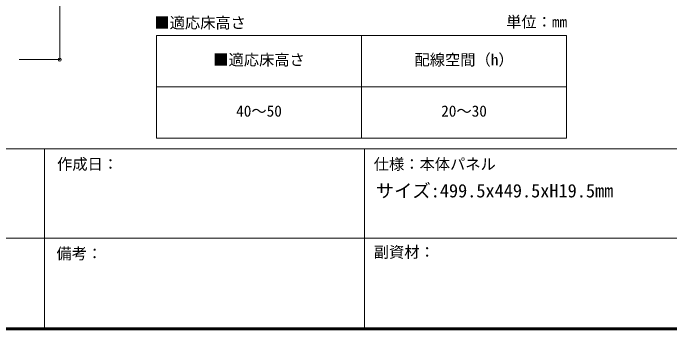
# Model space of a CAD drawing. Units: millimetres on the paper, enlarged 20 times, with parts at other scales. Extents: x -4101 to 4099, y -29121 to 2820.
# Drawn here: x -329 to 1823, y -2820 to -1783 of the extents above; entities that cross this region are included whole.
import ezdxf
from ezdxf.enums import TextEntityAlignment as Align

# ---------------------------------------------------------------- set-up
doc = ezdxf.new("R2010")
doc.units = ezdxf.units.MM
doc.header["$LTSCALE"] = 20
doc.header["$PDMODE"] = 32
doc.header["$PDSIZE"] = 10
for name, color, linetype, lineweight in [('0-9_0-9', 7, 'Continuous', 9), ('3-0_構造符号', 7, 'Continuous', 18), ('9-0_基準', 7, 'Continuous', 9), ('F-F_F-F', 7, 'Continuous', 9)]:
    doc.layers.add(name, color=color, linetype=linetype, lineweight=lineweight)
doc.styles.add('ＭＳ ゴシック', font='')
doc.styles.get('ＭＳ ゴシック').set_extended_font_data('MS Gothic')

msp = doc.modelspace()

# ---------------------------------------------------------------- linework, layer by layer
at = {"layer": '0-9_0-9', "lineweight": 18}
for p, q in [((140.57, -1855.82), (140.57, -2191.82)), ((140.57, -1855.82), (1484.57, -1855.82)), ((812.57, -1855.82), (812.57, -2191.82)), ((1484.57, -1855.82), (1484.57, -2191.82)), ((140.57, -2023.82), (1484.57, -2023.82)), ((140.57, -2191.82), (1484.57, -2191.82))]:
    msp.add_line(p, q, dxfattribs=at)
at = {"layer": '3-0_構造符号', "lineweight": 9}
msp.add_line((-176.93, -1304.73), (-176.93, -1934.89), dxfattribs=at)
at = {"layer": '3-0_構造符号'}
for p, q in [((-309.91, -1934.89), (-180.41, -1934.89)), ((-176.93, -1934.89), (-295.75, -1934.89))]:
    msp.add_line(p, q, dxfattribs=at)
msp.add_point((-176.93, -1934.89), dxfattribs=at)
at = {"layer": 'F-F_F-F', "color": 6}
for p, q in [((4000, -2227.25), (-4000, -2227.25)), ((4000, -2520.25), (-2041.73, -2520.25)), ((4000, -2816.75), (-4001.75, -2816.75)), ((3996.5, -2813.25), (-4000, -2813.25)), ((4003.5, -2820.25), (-4003.5, -2820.25))]:
    msp.add_line(p, q, dxfattribs=at)
at = {"layer": 'F-F_F-F', "color": 3}
for p, q in [((-226.28, -2227.25), (-226.28, -2813.25)), ((821.63, -2227.25), (821.63, -2813.25))]:
    msp.add_line(p, q, dxfattribs=at)

# ---------------------------------------------------------------- texts
at = {"layer": '9-0_基準', "style": 'ＭＳ ゴシック'}
for s, p in [('■適応床高さ', (133.63, -1843.63)), ('単位：mm', (1286.47, -1840.7)), ('■適応床高さ', (326.57, -1964.82)), ('配線空間（h）', (986.07, -1964.82)), ('40～50', (401.57, -2132.82)), ('20～30', (1073.57, -2132.82))]:
    msp.add_text(s, height=36.66, dxfattribs=at).set_placement(p, align=Align.BOTTOM_LEFT)
at = {"layer": 'F-F_F-F', "style": 'ＭＳ ゴシック'}
for s, height, p in [('作成日：', 36.66, (-185.44, -2306.57)), ('仕様：本体パネル', 36.66, (852.49, -2306.57)), ('サイズ:499.5x449.5xH19.5mm', 43.99, (859.13, -2399.63)), ('備考：', 36.66, (-187.44, -2599.57)), ('副資材：', 36.66, (852.49, -2594.67))]:
    msp.add_text(s, height=height, dxfattribs=at).set_placement(p, align=Align.BOTTOM_LEFT)

doc.saveas('drawing.dxf')
